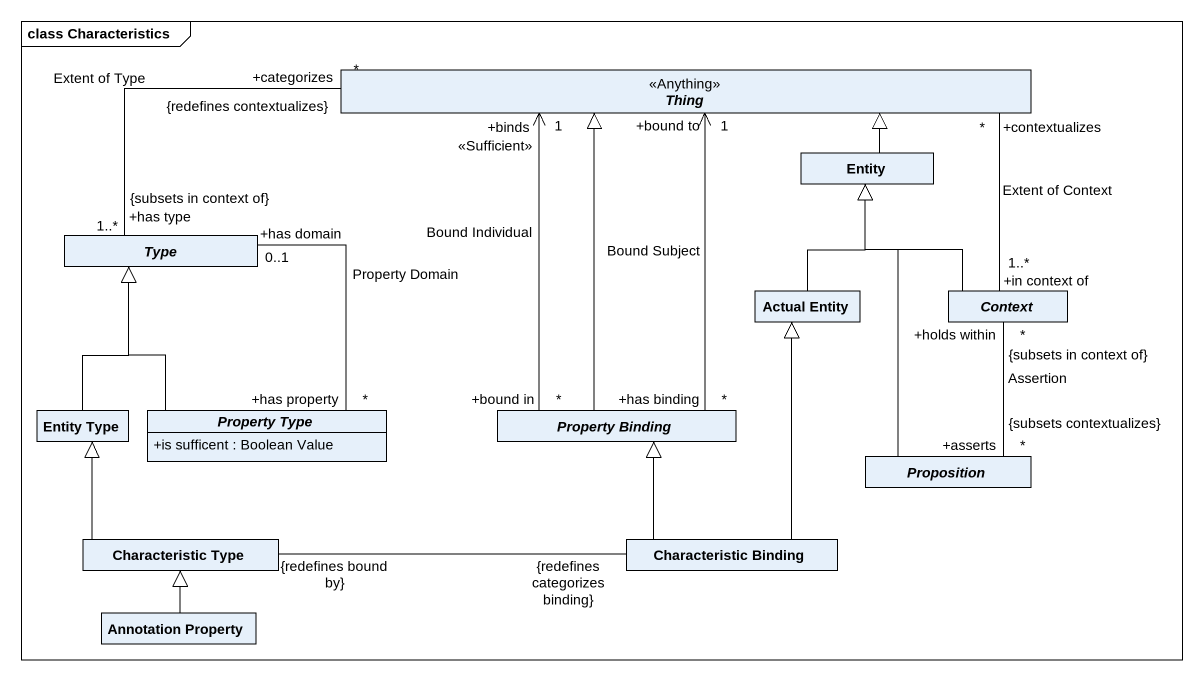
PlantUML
@startuml
mainframe class Characteristics
hide circle
hide empty members
skinparam classAttributeIconSize 0
abstract class Thing <<Anything>>
class "Entity" as Entity_
abstract class Type
class "Actual Entity" as Actual_Entity
abstract class Context
class "Entity Type" as Entity_Type
abstract class "Property Type" as Property_Type {
  +is sufficent : Boolean Value
}
abstract class "Property Binding" as Property_Binding
abstract class Proposition
class "Characteristic Type" as Characteristic_Type
class "Characteristic Binding" as Characteristic_Binding
class "Annotation Property" as Annotation_Property
Thing "+bound to\n1" <-- "+has binding\n*" Property_Binding : Bound Subject
Entity_ -left-|> Thing
Type "+has type\n1..*\n{subsets in context of}" -right- "+categorizes\n*\n{redefines contextualizes}" Thing : Extent of Type
Type "+has domain\n0..1" -- "+has property\n*" Property_Type : Property Domain
Actual_Entity -up-|> Entity_
Context "+in context of\n1..*" -up- "+contextualizes\n*" Thing : Extent of Context
Context -up-|> Entity_
Context "+holds within\n*\n{subsets in context of}" -- "+asserts\n*\n{subsets contextualizes}" Proposition : Assertion
Entity_Type -up-|> Type
Property_Type -up-|> Type
Property_Binding -up-|> Thing
Property_Binding "+bound in\n*" -up-> "+binds\n<<Sufficient>>\n1" Thing : Bound Individual
Proposition -up-|> Entity_
Characteristic_Type -up-|> Entity_Type
Characteristic_Type "{redefines bound by}" -right- "{redefines categorizes binding}" Characteristic_Binding
Characteristic_Binding -up-|> Actual_Entity
Characteristic_Binding -up-|> Property_Binding
Annotation_Property -up-|> Characteristic_Type
@enduml
